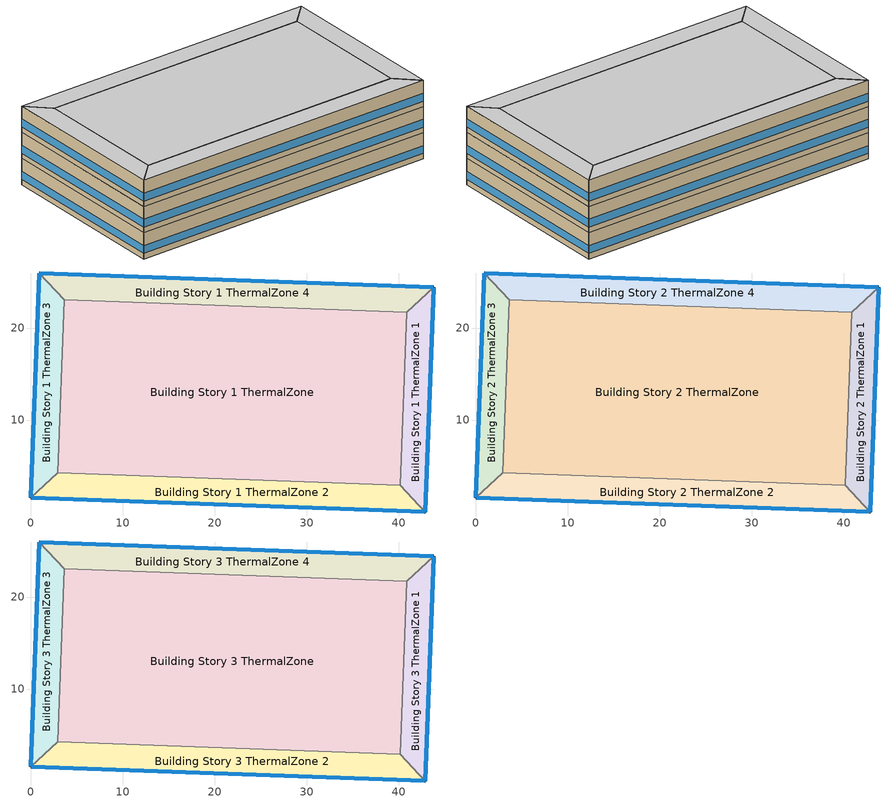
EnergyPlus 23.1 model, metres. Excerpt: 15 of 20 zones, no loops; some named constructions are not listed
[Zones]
Building Story 1 ThermalZone
 floor ground (Typical Insulated Carpeted 8in Slab Floor): 40.86,21.71 40.15,2.93 2.93,4.28 3.64,23.06 z0
 wall adiabatic (Typical Interior Wall): 40.15,2.93 40.86,21.71 3.64,23.06 2.93,4.28 40.15,2.93 z0:3.6
 ceiling adiabatic (Typical Interior Floor): 3.64,23.06 2.93,4.28 40.15,2.93 40.86,21.71 z3.6
Building Story 1 ThermalZone 1
 floor ground (Typical Insulated Carpeted 8in Slab Floor): 43.79,24.43 42.87,0 40.15,2.93 40.86,21.71 z0
 wall outside (Typical Insulated Steel Framed Exterior Wall R-12.99): 42.87,0 43.79,24.43 z0:3.6
 wall adiabatic (Typical Interior Wall): 43.79,24.43 40.86,21.71 40.15,2.93 42.87,0 z0:3.6
 window (U 0.55 SHGC 0.25): 42.87,0.03 43.79,24.41 z0.76:1.84
 ceiling adiabatic (Typical Interior Ceiling): 40.86,21.71 40.15,2.93 42.87,0 43.79,24.43 z3.6
Building Story 1 ThermalZone 2
 floor ground (Typical Insulated Carpeted 8in Slab Floor): 42.87,0 0,1.55 2.93,4.28 40.15,2.93 z0
 wall outside (Typical Insulated Steel Framed Exterior Wall R-12.99): 0,1.55 42.87,0 z0:3.6
 wall adiabatic (Typical Interior Wall): 42.87,0 40.15,2.93 2.93,4.28 0,1.55 z0:3.6
 window (U 0.55 SHGC 0.25): 0.03,1.55 42.85,0 z0.76:1.84
 ceiling adiabatic (Typical Interior Ceiling): 40.15,2.93 2.93,4.28 0,1.55 42.87,0 z3.6
Building Story 1 ThermalZone 3
 floor ground (Typical Insulated Carpeted 8in Slab Floor): 0,1.55 0.92,25.99 3.64,23.06 2.93,4.28 z0
 wall outside (Typical Insulated Steel Framed Exterior Wall R-12.99): 0.92,25.99 0,1.55 z0:3.6
 wall adiabatic (Typical Interior Wall): 0,1.55 2.93,4.28 3.64,23.06 0.92,25.99 z0:3.6
 window (U 0.55 SHGC 0.25): 0.92,25.96 0,1.58 z0.76:1.84
 ceiling adiabatic (Typical Interior Ceiling): 2.93,4.28 3.64,23.06 0.92,25.99 0,1.55 z3.6
Building Story 1 ThermalZone 4
 floor ground (Typical Insulated Carpeted 8in Slab Floor): 0.92,25.99 43.79,24.43 40.86,21.71 3.64,23.06 z0
 wall outside (Typical Insulated Steel Framed Exterior Wall R-12.99): 43.79,24.43 0.92,25.99 z0:3.6
 wall adiabatic (Typical Interior Wall): 0.92,25.99 3.64,23.06 40.86,21.71 43.79,24.43 z0:3.6
 window (U 0.55 SHGC 0.25): 43.77,24.43 0.95,25.99 z0.76:1.84
 ceiling adiabatic (Typical Interior Ceiling): 3.64,23.06 40.86,21.71 43.79,24.43 0.92,25.99 z3.6
Building Story 2 ThermalZone
 floor adiabatic (Typical Interior Floor): 40.86,21.71 40.15,2.93 2.93,4.28 3.64,23.06 z3.6
 wall adiabatic (Typical Interior Wall): 40.15,2.93 40.86,21.71 3.64,23.06 2.93,4.28 40.15,2.93 z3.6:7.2
 ceiling adiabatic (Typical Interior Ceiling): 3.64,23.06 2.93,4.28 40.15,2.93 40.86,21.71 z7.2
Building Story 2 ThermalZone 1
 floor adiabatic (Typical Interior Ceiling): 43.79,24.43 42.87,0 40.15,2.93 40.86,21.71 z3.6
 wall outside (Typical Insulated Steel Framed Exterior Wall R-12.99): 42.87,0 43.79,24.43 z3.6:7.2
 wall adiabatic (Typical Interior Wall): 43.79,24.43 40.86,21.71 40.15,2.93 42.87,0 z3.6:7.2
 window (U 0.55 SHGC 0.25): 42.87,0.03 43.79,24.41 z4.36:5.44
 ceiling adiabatic (Typical Interior Ceiling): 40.86,21.71 40.15,2.93 42.87,0 43.79,24.43 z7.2
Building Story 2 ThermalZone 2
 floor adiabatic (Typical Interior Ceiling): 42.87,0 0,1.55 2.93,4.28 40.15,2.93 z3.6
 wall outside (Typical Insulated Steel Framed Exterior Wall R-12.99): 0,1.55 42.87,0 z3.6:7.2
 wall adiabatic (Typical Interior Wall): 42.87,0 40.15,2.93 2.93,4.28 0,1.55 z3.6:7.2
 window (U 0.55 SHGC 0.25): 0.03,1.55 42.85,0 z4.36:5.44
 ceiling adiabatic (Typical Interior Ceiling): 40.15,2.93 2.93,4.28 0,1.55 42.87,0 z7.2
Building Story 2 ThermalZone 3
 floor adiabatic (Typical Interior Ceiling): 0,1.55 0.92,25.99 3.64,23.06 2.93,4.28 z3.6
 wall outside (Typical Insulated Steel Framed Exterior Wall R-12.99): 0.92,25.99 0,1.55 z3.6:7.2
 wall adiabatic (Typical Interior Wall): 0,1.55 2.93,4.28 3.64,23.06 0.92,25.99 z3.6:7.2
 window (U 0.55 SHGC 0.25): 0.92,25.96 0,1.58 z4.36:5.44
 ceiling adiabatic (Typical Interior Ceiling): 2.93,4.28 3.64,23.06 0.92,25.99 0,1.55 z7.2
Building Story 2 ThermalZone 4
 floor adiabatic (Typical Interior Ceiling): 0.92,25.99 43.79,24.43 40.86,21.71 3.64,23.06 z3.6
 wall outside (Typical Insulated Steel Framed Exterior Wall R-12.99): 43.79,24.43 0.92,25.99 z3.6:7.2
 wall adiabatic (Typical Interior Wall): 0.92,25.99 3.64,23.06 40.86,21.71 43.79,24.43 z3.6:7.2
 window (U 0.55 SHGC 0.25): 43.77,24.43 0.95,25.99 z4.36:5.44
 ceiling adiabatic (Typical Interior Ceiling): 3.64,23.06 40.86,21.71 43.79,24.43 0.92,25.99 z7.2
Building Story 3 ThermalZone
 floor adiabatic (Typical Interior Ceiling): 40.86,21.71 40.15,2.93 2.93,4.28 3.64,23.06 z7.2
 wall adiabatic (Typical Interior Wall): 40.15,2.93 40.86,21.71 3.64,23.06 2.93,4.28 40.15,2.93 z7.2:10.8
 ceiling adiabatic (Typical Interior Ceiling): 3.64,23.06 2.93,4.28 40.15,2.93 40.86,21.71 z10.8
Building Story 3 ThermalZone 1
 floor adiabatic (Typical Interior Ceiling): 43.79,24.43 42.87,0 40.15,2.93 40.86,21.71 z7.2
 wall outside (Typical Insulated Steel Framed Exterior Wall R-12.99): 42.87,0 43.79,24.43 z7.2:10.8
 wall adiabatic (Typical Interior Wall): 43.79,24.43 40.86,21.71 40.15,2.93 42.87,0 z7.2:10.8
 window (U 0.55 SHGC 0.25): 42.87,0.03 43.79,24.41 z7.96:9.04
 ceiling adiabatic (Typical Interior Ceiling): 40.86,21.71 40.15,2.93 42.87,0 43.79,24.43 z10.8
Building Story 3 ThermalZone 2
 floor adiabatic (Typical Interior Ceiling): 42.87,0 0,1.55 2.93,4.28 40.15,2.93 z7.2
 wall outside (Typical Insulated Steel Framed Exterior Wall R-12.99): 0,1.55 42.87,0 z7.2:10.8
 wall adiabatic (Typical Interior Wall): 42.87,0 40.15,2.93 2.93,4.28 0,1.55 z7.2:10.8
 window (U 0.55 SHGC 0.25): 0.03,1.55 42.85,0 z7.96:9.04
 ceiling adiabatic (Typical Interior Floor): 40.15,2.93 2.93,4.28 0,1.55 42.87,0 z10.8
Building Story 3 ThermalZone 3
 floor adiabatic (Typical Interior Ceiling): 0,1.55 0.92,25.99 3.64,23.06 2.93,4.28 z7.2
 wall outside (Typical Insulated Steel Framed Exterior Wall R-12.99): 0.92,25.99 0,1.55 z7.2:10.8
 wall adiabatic (Typical Interior Wall): 0,1.55 2.93,4.28 3.64,23.06 0.92,25.99 z7.2:10.8
 window (U 0.55 SHGC 0.25): 0.92,25.96 0,1.58 z7.96:9.04
 ceiling adiabatic (Typical Interior Floor): 2.93,4.28 3.64,23.06 0.92,25.99 0,1.55 z10.8
Building Story 3 ThermalZone 4
 floor adiabatic (Typical Interior Ceiling): 0.92,25.99 43.79,24.43 40.86,21.71 3.64,23.06 z7.2
 wall outside (Typical Insulated Steel Framed Exterior Wall R-12.99): 43.79,24.43 0.92,25.99 z7.2:10.8
 wall adiabatic (Typical Interior Wall): 0.92,25.99 3.64,23.06 40.86,21.71 43.79,24.43 z7.2:10.8
 window (U 0.55 SHGC 0.25): 43.77,24.43 0.95,25.99 z7.96:9.04
 ceiling adiabatic (Typical Interior Floor): 3.64,23.06 40.86,21.71 43.79,24.43 0.92,25.99 z10.8
[Building]
bld_5: Terrain=City
[Site:Location]
Jack Northrop Fld H_CA_USA: Latitude {deg}=41.3127; Longitude {deg}=-105.585; Time Zone {hr}=-8; Elevation {m}=21
[Site:GroundTemperature:FCfactorMethod]
18.8, 14.3, 13.6, 13.2, 13.3, 12.6, 15.3, 15.6, 17.7, 19.4, 19.7, 18.5
[Site:WaterMainsTemperature]
Calculation Method=Correlation; Annual Average Outdoor Air Temperature {C}=8.96667; Maximum Difference In Monthly Average Outdoor Air Temperatures {deltaC}=26.2
[SizingPeriod:DesignDay] Day of Month=21; Dry-Bulb Temperature Range Modifier Type=DefaultMultipliers; Humidity Condition Type=Wetbulb; Barometric Pressure {Pa}=98769; Rain Indicator=No; Snow Indicator=No; Daylight Saving Time Indicator=No; Begin Environment Reset Mode=FullResetAtBeginEnvironment
Name | Month | Day Type | Maximum Dry-Bulb Temperature {C} | Daily Dry-Bulb Temperature Range {deltaC} | Wetbulb or DewPoint at Maximum Dry-Bulb {C} | Wind Speed {m/s} | Wind Direction {deg} | Solar Model Indicator | ASHRAE Clear Sky Optical Depth for Beam Irradiance (taub) | ASHRAE Clear Sky Optical Depth for Diffuse Irradiance (taud) | Sky Clearness
Buffalo Niagara Intl Ap Ann Clg .4% Condns DB=>MWB 1 | 7 | SummerDesignDay | 30.3 | 9.3 | 21.8 | 5.7 | 240 | ASHRAETau | 0.462 | 2.001
Buffalo Niagara Intl Ap Ann Clg .4% Condns WB=>MDB 1 | 7 | SummerDesignDay | 27.8 | 9.3 | 23.8 | 5.7 | 240 | ASHRAETau | 0.462 | 2.001
Buffalo Niagara Intl Ap Ann Htg 99.6% Condns DB 1 | 1 | WinterDesignDay | -16.3 | 0 | -16.3 | 5.1 | 270 | ASHRAEClearSky |  |  | 0
[Material] Thermal Absorptance=0.9; Solar Absorptance=0.7
Name | Roughness | Thickness {m} | Conductivity {W/m-K} | Density {kg/m3} | Specific Heat {J/kg-K} | Visible Absorptance
100mm Normalweight concrete floor | MediumRough | 0.1016 | 2.31045 | 2322 | 832.557 | 0.7
25mm Stucco | Smooth | 0.0254 | 0.72 | 1856 | 840 | 0.7
5/8 in. Gypsum Board | MediumSmooth | 0.0159 | 0.16 | 800 | 1090 | 0.7
8 in. Normalweight Concrete Floor | MediumRough | 0.2032 | 2.31 | 2322 | 832 | 0.7
G01 13mm gypsum board | Smooth | 0.0127 | 0.160031 | 800.001 | 1090.73 | 0.5
[Material:NoMass] Roughness=Smooth; Thermal Absorptance=0.9; Solar Absorptance=0.7
Name | Thermal Resistance {m2-K/W} | Visible Absorptance
CP02 CARPET PAD; Typical Carpet Pad | 0.21648 | 0.8
Typical Insulation R-10.81 | 1.90342 | 0.7
[WindowMaterial:Gas]
Gap_1_W_0_0032: Gas Type=Air; Thickness {m}=0.0032
[WindowMaterial:Glazing] Optical Data Type=SpectralAverage; Infrared Transmittance at Normal Incidence=0; Back Side Infrared Hemispherical Emissivity=0.84; Conductivity {W/m-K}=1; Dirt Correction Factor for Solar and Visible Transmittance=1; Solar Diffusing=No
Name | Thickness {m} | Solar Transmittance at Normal Incidence | Front Side Solar Reflectance at Normal Incidence | Back Side Solar Reflectance at Normal Incidence | Visible Transmittance at Normal Incidence | Front Side Visible Reflectance at Normal Incidence | Back Side Visible Reflectance at Normal Incidence | Front Side Infrared Hemispherical Emissivity
Glass_2022F_LayerAvg | 0.0039 | 0.355897 | 0.394095 | 0.265645 | 0.677694 | 0.042734 | 0.05547 | 0.046
Glass_2175_LayerAvg | 0.0086 | 0.167758 | 0.217606 | 0.437978 | 0.416044 | 0.078729 | 0.10654 | 0.84
[Construction]
Typical Insulated Carpeted 8in Slab Floor: 8 in. Normalweight Concrete Floor, Typical Carpet Pad
Typical Insulated Steel Framed Exterior Wall R-12.99: 25mm Stucco, 5/8 in. Gypsum Board, Typical Insulation R-10.81, 5/8 in. Gypsum Board
Typical Interior Ceiling: CP02 CARPET PAD, 100mm Normalweight concrete floor
Typical Interior Floor: 100mm Normalweight concrete floor, CP02 CARPET PAD
Typical Interior Wall: G01 13mm gypsum board, G01 13mm gypsum board
U 0.55 SHGC 0.25: Glass_2175_LayerAvg, Gap_1_W_0_0032, Glass_2022F_LayerAvg
[Zone] Multiplier=1; Part of Total Floor Area=Yes
Building Story 1 ThermalZone; Building Story 1 ThermalZone 1; Building Story 1 ThermalZone 2; Building Story 1 ThermalZone 3; Building Story 1 ThermalZone 4; Building Story 2 ThermalZone; Building Story 2 ThermalZone 1; Building Story 2 ThermalZone 2; Building Story 2 ThermalZone 3; Building Story 2 ThermalZone 4; Building Story 3 ThermalZone; Building Story 3 ThermalZone 1; Building Story 3 ThermalZone 2; Building Story 3 ThermalZone 3; Building Story 3 ThermalZone 4
[Space]
Name | Zone | Space Type
Building Story 1 Space | Building Story 1 ThermalZone | Story Ground Blended Space Type
Building Story 1 Space 1 | Building Story 1 ThermalZone 1 | Story Ground Blended Space Type
Building Story 1 Space 2 | Building Story 1 ThermalZone 2 | Story Ground Blended Space Type
Building Story 1 Space 3 | Building Story 1 ThermalZone 3 | Story Ground Blended Space Type
Building Story 1 Space 4 | Building Story 1 ThermalZone 4 | Story Ground Blended Space Type
Building Story 2 Space | Building Story 2 ThermalZone | Story Mid Blended Space Type
Building Story 2 Space 1 | Building Story 2 ThermalZone 1 | Story Mid Blended Space Type
Building Story 2 Space 2 | Building Story 2 ThermalZone 2 | Story Mid Blended Space Type
Building Story 2 Space 3 | Building Story 2 ThermalZone 3 | Story Mid Blended Space Type
Building Story 2 Space 4 | Building Story 2 ThermalZone 4 | Story Mid Blended Space Type
Building Story 3 Space | Building Story 3 ThermalZone | Story Mid2 Blended Space Type
Building Story 3 Space 1 | Building Story 3 ThermalZone 1 | Story Mid2 Blended Space Type
Building Story 3 Space 2 | Building Story 3 ThermalZone 2 | Story Mid2 Blended Space Type
Building Story 3 Space 3 | Building Story 3 ThermalZone 3 | Story Mid2 Blended Space Type
Building Story 3 Space 4 | Building Story 3 ThermalZone 4 | Story Mid2 Blended Space Type
[InternalMass]
Name | Construction | Zone or ZoneList | Space or SpaceList | Surface Area {m2}
Building Story 1 Space Office OfficeLarge Data Center A  - Story Ground Mass; Building Story 1 Space Office OfficeLarge Data Center C  - Story Ground Mass | InteriorFurnishings 1 | Building Story 1 ThermalZone | Building Story 1 Space | 3.64017
Building Story 1 Space 2 Office OfficeLarge Data Center A  - Story Ground Mass; Building Story 1 Space 2 Office OfficeLarge Data Center C  - Story Ground Mass | InteriorFurnishings 1 | Building Story 1 ThermalZone 2 | Building Story 1 Space 2 | 0.589447
Building Story 1 Space 4 Office OfficeLarge Data Center A  - Story Ground Mass; Building Story 1 Space 4 Office OfficeLarge Data Center C  - Story Ground Mass | InteriorFurnishings 1 | Building Story 1 ThermalZone 4 | Building Story 1 Space 4 | 0.589447
Building Story 1 Space 1 Office OfficeLarge Data Center A  - Story Ground Mass; Building Story 1 Space 1 Office OfficeLarge Data Center C  - Story Ground Mass | InteriorFurnishings 1 | Building Story 1 ThermalZone 1 | Building Story 1 Space 1 | 0.31805
Building Story 1 Space 3 Office OfficeLarge Data Center A  - Story Ground Mass; Building Story 1 Space 3 Office OfficeLarge Data Center C  - Story Ground Mass | InteriorFurnishings 1 | Building Story 1 ThermalZone 3 | Building Story 1 Space 3 | 0.31805
Building Story 1 Space Office OfficeLarge Data Center B  - Story Ground Mass | InteriorFurnishings 1 | Building Story 1 ThermalZone | Building Story 1 Space | 13.7743
Building Story 1 Space 2 Office OfficeLarge Data Center B  - Story Ground Mass | InteriorFurnishings 1 | Building Story 1 ThermalZone 2 | Building Story 1 Space 2 | 2.23045
Building Story 1 Space 4 Office OfficeLarge Data Center B  - Story Ground Mass | InteriorFurnishings 1 | Building Story 1 ThermalZone 4 | Building Story 1 Space 4 | 2.23045
Building Story 1 Space 1 Office OfficeLarge Data Center B  - Story Ground Mass | InteriorFurnishings 1 | Building Story 1 ThermalZone 1 | Building Story 1 Space 1 | 1.20349
Building Story 1 Space 3 Office OfficeLarge Data Center B  - Story Ground Mass | InteriorFurnishings 1 | Building Story 1 ThermalZone 3 | Building Story 1 Space 3 | 1.20349
Building Story 1 Space Office OfficeLarge Main Data Center A  - Story Ground Mass; Building Story 1 Space Office OfficeLarge Main Data Center C  - Story Ground Mass | InteriorFurnishings 1 | Building Story 1 ThermalZone | Building Story 1 Space | 6.54457
Building Story 1 Space 2 Office OfficeLarge Main Data Center A  - Story Ground Mass; Building Story 1 Space 2 Office OfficeLarge Main Data Center C  - Story Ground Mass | InteriorFurnishings 1 | Building Story 1 ThermalZone 2 | Building Story 1 Space 2 | 1.05975
Building Story 1 Space 4 Office OfficeLarge Main Data Center A  - Story Ground Mass; Building Story 1 Space 4 Office OfficeLarge Main Data Center C  - Story Ground Mass | InteriorFurnishings 1 | Building Story 1 ThermalZone 4 | Building Story 1 Space 4 | 1.05975
Building Story 1 Space 1 Office OfficeLarge Main Data Center A  - Story Ground Mass; Building Story 1 Space 1 Office OfficeLarge Main Data Center C  - Story Ground Mass | InteriorFurnishings 1 | Building Story 1 ThermalZone 1 | Building Story 1 Space 1 | 0.571813
Building Story 1 Space 3 Office OfficeLarge Main Data Center A  - Story Ground Mass; Building Story 1 Space 3 Office OfficeLarge Main Data Center C  - Story Ground Mass | InteriorFurnishings 1 | Building Story 1 ThermalZone 3 | Building Story 1 Space 3 | 0.571813
Building Story 1 Space Office OfficeLarge Main Data Center B  - Story Ground Mass | InteriorFurnishings 1 | Building Story 1 ThermalZone | Building Story 1 Space | 24.7644
Building Story 1 Space 2 Office OfficeLarge Main Data Center B  - Story Ground Mass | InteriorFurnishings 1 | Building Story 1 ThermalZone 2 | Building Story 1 Space 2 | 4.01006
Building Story 1 Space 4 Office OfficeLarge Main Data Center B  - Story Ground Mass | InteriorFurnishings 1 | Building Story 1 ThermalZone 4 | Building Story 1 Space 4 | 4.01006
Building Story 1 Space 1 Office OfficeLarge Main Data Center B  - Story Ground Mass | InteriorFurnishings 1 | Building Story 1 ThermalZone 1 | Building Story 1 Space 1 | 2.16372
Building Story 1 Space 3 Office OfficeLarge Main Data Center B  - Story Ground Mass | InteriorFurnishings 1 | Building Story 1 ThermalZone 3 | Building Story 1 Space 3 | 2.16372
Building Story 1 Space SecondarySchool Auditorium A  - Story Ground Mass; Building Story 1 Space SecondarySchool Auditorium C  - Story Ground Mass | InteriorFurnishings 1 | Building Story 1 ThermalZone | Building Story 1 Space | 29.2763
Building Story 1 Space 2 SecondarySchool Auditorium A  - Story Ground Mass; Building Story 1 Space 2 SecondarySchool Auditorium C  - Story Ground Mass | InteriorFurnishings 1 | Building Story 1 ThermalZone 2 | Building Story 1 Space 2 | 4.74066
Building Story 1 Space 4 SecondarySchool Auditorium A  - Story Ground Mass; Building Story 1 Space 4 SecondarySchool Auditorium C  - Story Ground Mass | InteriorFurnishings 1 | Building Story 1 ThermalZone 4 | Building Story 1 Space 4 | 4.74066
Building Story 1 Space 1 SecondarySchool Auditorium A  - Story Ground Mass; Building Story 1 Space 1 SecondarySchool Auditorium C  - Story Ground Mass | InteriorFurnishings 1 | Building Story 1 ThermalZone 1 | Building Story 1 Space 1 | 2.55793
Building Story 1 Space 3 SecondarySchool Auditorium A  - Story Ground Mass; Building Story 1 Space 3 SecondarySchool Auditorium C  - Story Ground Mass | InteriorFurnishings 1 | Building Story 1 ThermalZone 3 | Building Story 1 Space 3 | 2.55793
Building Story 1 Space SecondarySchool Auditorium B  - Story Ground Mass | InteriorFurnishings 1 | Building Story 1 ThermalZone | Building Story 1 Space | 110.781
Building Story 1 Space 2 SecondarySchool Auditorium B  - Story Ground Mass | InteriorFurnishings 1 | Building Story 1 ThermalZone 2 | Building Story 1 Space 2 | 17.9385
Building Story 1 Space 4 SecondarySchool Auditorium B  - Story Ground Mass | InteriorFurnishings 1 | Building Story 1 ThermalZone 4 | Building Story 1 Space 4 | 17.9385
Building Story 1 Space 1 SecondarySchool Auditorium B  - Story Ground Mass | InteriorFurnishings 1 | Building Story 1 ThermalZone 1 | Building Story 1 Space 1 | 9.67914
Building Story 1 Space 3 SecondarySchool Auditorium B  - Story Ground Mass | InteriorFurnishings 1 | Building Story 1 ThermalZone 3 | Building Story 1 Space 3 | 9.67914
Building Story 1 Space SecondarySchool Cafeteria A  - Story Ground Mass; Building Story 1 Space SecondarySchool Cafeteria C  - Story Ground Mass | InteriorFurnishings 1 | Building Story 1 ThermalZone | Building Story 1 Space | 18.53
Building Story 1 Space 2 SecondarySchool Cafeteria A  - Story Ground Mass; Building Story 1 Space 2 SecondarySchool Cafeteria C  - Story Ground Mass | InteriorFurnishings 1 | Building Story 1 ThermalZone 2 | Building Story 1 Space 2 | 3.00054
Building Story 1 Space 4 SecondarySchool Cafeteria A  - Story Ground Mass; Building Story 1 Space 4 SecondarySchool Cafeteria C  - Story Ground Mass | InteriorFurnishings 1 | Building Story 1 ThermalZone 4 | Building Story 1 Space 4 | 3.00053
Building Story 1 Space 1 SecondarySchool Cafeteria A  - Story Ground Mass; Building Story 1 Space 1 SecondarySchool Cafeteria C  - Story Ground Mass | InteriorFurnishings 1 | Building Story 1 ThermalZone 1 | Building Story 1 Space 1 | 1.61901
Building Story 1 Space 3 SecondarySchool Cafeteria A  - Story Ground Mass; Building Story 1 Space 3 SecondarySchool Cafeteria C  - Story Ground Mass | InteriorFurnishings 1 | Building Story 1 ThermalZone 3 | Building Story 1 Space 3 | 1.61901
Building Story 1 Space SecondarySchool Cafeteria B  - Story Ground Mass | InteriorFurnishings 1 | Building Story 1 ThermalZone | Building Story 1 Space | 70.1171
Building Story 1 Space 2 SecondarySchool Cafeteria B  - Story Ground Mass | InteriorFurnishings 1 | Building Story 1 ThermalZone 2 | Building Story 1 Space 2 | 11.3539
Building Story 1 Space 4 SecondarySchool Cafeteria B  - Story Ground Mass | InteriorFurnishings 1 | Building Story 1 ThermalZone 4 | Building Story 1 Space 4 | 11.3539
Building Story 1 Space 1 SecondarySchool Cafeteria B  - Story Ground Mass | InteriorFurnishings 1 | Building Story 1 ThermalZone 1 | Building Story 1 Space 1 | 6.12628
Building Story 1 Space 3 SecondarySchool Cafeteria B  - Story Ground Mass | InteriorFurnishings 1 | Building Story 1 ThermalZone 3 | Building Story 1 Space 3 | 6.12628
Building Story 1 Space SecondarySchool ComputerRoom A  - Story Ground Mass; Building Story 1 Space SecondarySchool ComputerRoom C  - Story Ground Mass | InteriorFurnishings 1 | Building Story 1 ThermalZone | Building Story 1 Space | 28.2888
Building Story 1 Space 2 SecondarySchool ComputerRoom A  - Story Ground Mass; Building Story 1 Space 2 SecondarySchool ComputerRoom C  - Story Ground Mass | InteriorFurnishings 1 | Building Story 1 ThermalZone 2 | Building Story 1 Space 2 | 4.58075
Building Story 1 Space 4 SecondarySchool ComputerRoom A  - Story Ground Mass; Building Story 1 Space 4 SecondarySchool ComputerRoom C  - Story Ground Mass | InteriorFurnishings 1 | Building Story 1 ThermalZone 4 | Building Story 1 Space 4 | 4.58075
Building Story 1 Space 1 SecondarySchool ComputerRoom A  - Story Ground Mass; Building Story 1 Space 1 SecondarySchool ComputerRoom C  - Story Ground Mass | InteriorFurnishings 1 | Building Story 1 ThermalZone 1 | Building Story 1 Space 1 | 2.47165
Building Story 1 Space 3 SecondarySchool ComputerRoom A  - Story Ground Mass; Building Story 1 Space 3 SecondarySchool ComputerRoom C  - Story Ground Mass | InteriorFurnishings 1 | Building Story 1 ThermalZone 3 | Building Story 1 Space 3 | 2.47165
Building Story 1 Space SecondarySchool ComputerRoom B  - Story Ground Mass | InteriorFurnishings 1 | Building Story 1 ThermalZone | Building Story 1 Space | 107.044
Building Story 1 Space 2 SecondarySchool ComputerRoom B  - Story Ground Mass | InteriorFurnishings 1 | Building Story 1 ThermalZone 2 | Building Story 1 Space 2 | 17.3334
Building Story 1 Space 4 SecondarySchool ComputerRoom B  - Story Ground Mass | InteriorFurnishings 1 | Building Story 1 ThermalZone 4 | Building Story 1 Space 4 | 17.3334
Building Story 1 Space 1 SecondarySchool ComputerRoom B  - Story Ground Mass | InteriorFurnishings 1 | Building Story 1 ThermalZone 1 | Building Story 1 Space 1 | 9.35266
Building Story 1 Space 3 SecondarySchool ComputerRoom B  - Story Ground Mass | InteriorFurnishings 1 | Building Story 1 ThermalZone 3 | Building Story 1 Space 3 | 9.35266
Building Story 1 Space SecondarySchool Gym A  - Story Ground Mass; Building Story 1 Space SecondarySchool Gym C  - Story Ground Mass | InteriorFurnishings 1 | Building Story 1 ThermalZone | Building Story 1 Space | 19.8706
Building Story 1 Space 2 SecondarySchool Gym A  - Story Ground Mass; Building Story 1 Space 2 SecondarySchool Gym C  - Story Ground Mass | InteriorFurnishings 1 | Building Story 1 ThermalZone 2 | Building Story 1 Space 2 | 3.21762
Building Story 1 Space 4 SecondarySchool Gym A  - Story Ground Mass; Building Story 1 Space 4 SecondarySchool Gym C  - Story Ground Mass | InteriorFurnishings 1 | Building Story 1 ThermalZone 4 | Building Story 1 Space 4 | 3.21762
Building Story 1 Space 1 SecondarySchool Gym A  - Story Ground Mass; Building Story 1 Space 1 SecondarySchool Gym C  - Story Ground Mass | InteriorFurnishings 1 | Building Story 1 ThermalZone 1 | Building Story 1 Space 1 | 1.73614
Building Story 1 Space 3 SecondarySchool Gym A  - Story Ground Mass; Building Story 1 Space 3 SecondarySchool Gym C  - Story Ground Mass | InteriorFurnishings 1 | Building Story 1 ThermalZone 3 | Building Story 1 Space 3 | 1.73614
Building Story 1 Space SecondarySchool Gym A end_a - Story Ground Mass; Building Story 1 Space SecondarySchool Gym C end_a - Story Ground Mass | InteriorFurnishings 1 | Building Story 1 ThermalZone | Building Story 1 Space | 27.897
Building Story 1 Space 2 SecondarySchool Gym A end_a - Story Ground Mass; Building Story 1 Space 2 SecondarySchool Gym C end_a - Story Ground Mass | InteriorFurnishings 1 | Building Story 1 ThermalZone 2 | Building Story 1 Space 2 | 4.51731
Building Story 1 Space 4 SecondarySchool Gym A end_a - Story Ground Mass; Building Story 1 Space 4 SecondarySchool Gym C end_a - Story Ground Mass | InteriorFurnishings 1 | Building Story 1 ThermalZone 4 | Building Story 1 Space 4 | 4.5173
Building Story 1 Space 1 SecondarySchool Gym A end_a - Story Ground Mass; Building Story 1 Space 1 SecondarySchool Gym C end_a - Story Ground Mass | InteriorFurnishings 1 | Building Story 1 ThermalZone 1 | Building Story 1 Space 1 | 2.43742
Building Story 1 Space 3 SecondarySchool Gym A end_a - Story Ground Mass; Building Story 1 Space 3 SecondarySchool Gym C end_a - Story Ground Mass | InteriorFurnishings 1 | Building Story 1 ThermalZone 3 | Building Story 1 Space 3 | 2.43742
Building Story 1 Space SecondarySchool Gym B  - Story Ground Mass | InteriorFurnishings 1 | Building Story 1 ThermalZone | Building Story 1 Space | 75.1899
Building Story 1 Space 2 SecondarySchool Gym B  - Story Ground Mass | InteriorFurnishings 1 | Building Story 1 ThermalZone 2 | Building Story 1 Space 2 | 12.1754
Building Story 1 Space 4 SecondarySchool Gym B  - Story Ground Mass | InteriorFurnishings 1 | Building Story 1 ThermalZone 4 | Building Story 1 Space 4 | 12.1754
Building Story 1 Space 1 SecondarySchool Gym B  - Story Ground Mass | InteriorFurnishings 1 | Building Story 1 ThermalZone 1 | Building Story 1 Space 1 | 6.5695
Building Story 1 Space 3 SecondarySchool Gym B  - Story Ground Mass | InteriorFurnishings 1 | Building Story 1 ThermalZone 3 | Building Story 1 Space 3 | 6.5695
Building Story 1 Space SecondarySchool Gym B end_a - Story Ground Mass | InteriorFurnishings 1 | Building Story 1 ThermalZone | Building Story 1 Space | 105.561
Building Story 1 Space 2 SecondarySchool Gym B end_a - Story Ground Mass | InteriorFurnishings 1 | Building Story 1 ThermalZone 2 | Building Story 1 Space 2 | 17.0934
Building Story 1 Space 4 SecondarySchool Gym B end_a - Story Ground Mass | InteriorFurnishings 1 | Building Story 1 ThermalZone 4 | Building Story 1 Space 4 | 17.0933
Building Story 1 Space 1 SecondarySchool Gym B end_a - Story Ground Mass | InteriorFurnishings 1 | Building Story 1 ThermalZone 1 | Building Story 1 Space 1 | 9.22311
Building Story 1 Space 3 SecondarySchool Gym B end_a - Story Ground Mass | InteriorFurnishings 1 | Building Story 1 ThermalZone 3 | Building Story 1 Space 3 | 9.22311
Building Story 1 Space SecondarySchool Kitchen A  - Story Ground Mass; Building Story 1 Space SecondarySchool Kitchen C  - Story Ground Mass | InteriorFurnishings 1 | Building Story 1 ThermalZone | Building Story 1 Space | 6.38967
Building Story 1 Space 2 SecondarySchool Kitchen A  - Story Ground Mass; Building Story 1 Space 2 SecondarySchool Kitchen C  - Story Ground Mass | InteriorFurnishings 1 | Building Story 1 ThermalZone 2 | Building Story 1 Space 2 | 1.03467
Building Story 1 Space 4 SecondarySchool Kitchen A  - Story Ground Mass; Building Story 1 Space 4 SecondarySchool Kitchen C  - Story Ground Mass | InteriorFurnishings 1 | Building Story 1 ThermalZone 4 | Building Story 1 Space 4 | 1.03467
Building Story 1 Space 1 SecondarySchool Kitchen A  - Story Ground Mass; Building Story 1 Space 1 SecondarySchool Kitchen C  - Story Ground Mass | InteriorFurnishings 1 | Building Story 1 ThermalZone 1 | Building Story 1 Space 1 | 0.558279
Building Story 1 Space 3 SecondarySchool Kitchen A  - Story Ground Mass; Building Story 1 Space 3 SecondarySchool Kitchen C  - Story Ground Mass | InteriorFurnishings 1 | Building Story 1 ThermalZone 3 | Building Story 1 Space 3 | 0.558279
Building Story 1 Space SecondarySchool Kitchen B  - Story Ground Mass | InteriorFurnishings 1 | Building Story 1 ThermalZone | Building Story 1 Space | 24.1783
Building Story 1 Space 2 SecondarySchool Kitchen B  - Story Ground Mass | InteriorFurnishings 1 | Building Story 1 ThermalZone 2 | Building Story 1 Space 2 | 3.91515
Building Story 1 Space 4 SecondarySchool Kitchen B  - Story Ground Mass | InteriorFurnishings 1 | Building Story 1 ThermalZone 4 | Building Story 1 Space 4 | 3.91515
Building Story 1 Space 1 SecondarySchool Kitchen B  - Story Ground Mass | InteriorFurnishings 1 | Building Story 1 ThermalZone 1 | Building Story 1 Space 1 | 2.11251
Building Story 1 Space 3 SecondarySchool Kitchen B  - Story Ground Mass | InteriorFurnishings 1 | Building Story 1 ThermalZone 3 | Building Story 1 Space 3 | 2.11251
Building Story 1 Space SecondarySchool Library A  - Story Ground Mass; Building Story 1 Space SecondarySchool Library C  - Story Ground Mass | InteriorFurnishings 1 | Building Story 1 ThermalZone | Building Story 1 Space | 24.9197
Building Story 1 Space 2 SecondarySchool Library A  - Story Ground Mass; Building Story 1 Space 2 SecondarySchool Library C  - Story Ground Mass | InteriorFurnishings 1 | Building Story 1 ThermalZone 2 | Building Story 1 Space 2 | 4.0352
Building Story 1 Space 4 SecondarySchool Library A  - Story Ground Mass; Building Story 1 Space 4 SecondarySchool Library C  - Story Ground Mass | InteriorFurnishings 1 | Building Story 1 ThermalZone 4 | Building Story 1 Space 4 | 4.0352
Building Story 1 Space 1 SecondarySchool Library A  - Story Ground Mass; Building Story 1 Space 1 SecondarySchool Library C  - Story Ground Mass | InteriorFurnishings 1 | Building Story 1 ThermalZone 1 | Building Story 1 Space 1 | 2.17729
Building Story 1 Space 3 SecondarySchool Library A  - Story Ground Mass; Building Story 1 Space 3 SecondarySchool Library C  - Story Ground Mass | InteriorFurnishings 1 | Building Story 1 ThermalZone 3 | Building Story 1 Space 3 | 2.17729
Building Story 1 Space SecondarySchool Library B  - Story Ground Mass | InteriorFurnishings 1 | Building Story 1 ThermalZone | Building Story 1 Space | 94.2954
Building Story 1 Space 2 SecondarySchool Library B  - Story Ground Mass | InteriorFurnishings 1 | Building Story 1 ThermalZone 2 | Building Story 1 Space 2 | 15.2691
Building Story 1 Space 4 SecondarySchool Library B  - Story Ground Mass | InteriorFurnishings 1 | Building Story 1 ThermalZone 4 | Building Story 1 Space 4 | 15.2691
Building Story 1 Space 1 SecondarySchool Library B  - Story Ground Mass | InteriorFurnishings 1 | Building Story 1 ThermalZone 1 | Building Story 1 Space 1 | 8.23879
Building Story 1 Space 3 SecondarySchool Library B  - Story Ground Mass | InteriorFurnishings 1 | Building Story 1 ThermalZone 3 | Building Story 1 Space 3 | 8.23879
Building Story 1 Space SecondarySchool Lobby A  - Story Ground Mass; Building Story 1 Space SecondarySchool Lobby C  - Story Ground Mass; Building Story 1 Space SecondarySchool Restroom A  - Story Ground Mass; Building Story 1 Space SecondarySchool Restroom C  - Story Ground Mass | InteriorFurnishings 1 | Building Story 1 ThermalZone | Building Story 1 Space | 12.4308
Building Story 1 Space 2 SecondarySchool Lobby A  - Story Ground Mass; Building Story 1 Space 2 SecondarySchool Lobby C  - Story Ground Mass; Building Story 1 Space 2 SecondarySchool Restroom A  - Story Ground Mass; Building Story 1 Space 2 SecondarySchool Restroom C  - Story Ground Mass | InteriorFurnishings 1 | Building Story 1 ThermalZone 2 | Building Story 1 Space 2 | 2.0129
Building Story 1 Space 4 SecondarySchool Lobby A  - Story Ground Mass; Building Story 1 Space 4 SecondarySchool Lobby C  - Story Ground Mass; Building Story 1 Space 4 SecondarySchool Restroom A  - Story Ground Mass; Building Story 1 Space 4 SecondarySchool Restroom C  - Story Ground Mass | InteriorFurnishings 1 | Building Story 1 ThermalZone 4 | Building Story 1 Space 4 | 2.0129
Building Story 1 Space 1 SecondarySchool Lobby A  - Story Ground Mass; Building Story 1 Space 1 SecondarySchool Lobby C  - Story Ground Mass; Building Story 1 Space 1 SecondarySchool Restroom A  - Story Ground Mass; Building Story 1 Space 1 SecondarySchool Restroom C  - Story Ground Mass | InteriorFurnishings 1 | Building Story 1 ThermalZone 1 | Building Story 1 Space 1 | 1.08611
Building Story 1 Space 3 SecondarySchool Lobby A  - Story Ground Mass; Building Story 1 Space 3 SecondarySchool Lobby C  - Story Ground Mass; Building Story 1 Space 3 SecondarySchool Restroom A  - Story Ground Mass; Building Story 1 Space 3 SecondarySchool Restroom C  - Story Ground Mass | InteriorFurnishings 1 | Building Story 1 ThermalZone 3 | Building Story 1 Space 3 | 1.08611
Building Story 1 Space SecondarySchool Lobby B  - Story Ground Mass; Building Story 1 Space SecondarySchool Restroom B  - Story Ground Mass | InteriorFurnishings 1 | Building Story 1 ThermalZone | Building Story 1 Space | 47.0378
Building Story 1 Space 2 SecondarySchool Lobby B  - Story Ground Mass; Building Story 1 Space 2 SecondarySchool Restroom B  - Story Ground Mass | InteriorFurnishings 1 | Building Story 1 ThermalZone 2 | Building Story 1 Space 2 | 7.61675
Building Story 1 Space 4 SecondarySchool Lobby B  - Story Ground Mass; Building Story 1 Space 4 SecondarySchool Restroom B  - Story Ground Mass | InteriorFurnishings 1 | Building Story 1 ThermalZone 4 | Building Story 1 Space 4 | 7.61674
Building Story 1 Space 1 SecondarySchool Lobby B  - Story Ground Mass; Building Story 1 Space 1 SecondarySchool Restroom B  - Story Ground Mass | InteriorFurnishings 1 | Building Story 1 ThermalZone 1 | Building Story 1 Space 1 | 4.10979
Building Story 1 Space 3 SecondarySchool Lobby B  - Story Ground Mass; Building Story 1 Space 3 SecondarySchool Restroom B  - Story Ground Mass | InteriorFurnishings 1 | Building Story 1 ThermalZone 3 | Building Story 1 Space 3 | 4.10979
Building Story 1 Space SecondarySchool Mechanical A  - Story Ground Mass; Building Story 1 Space SecondarySchool Mechanical C  - Story Ground Mass | InteriorFurnishings 1 | Building Story 1 ThermalZone | Building Story 1 Space | 20.2727
Building Story 1 Space 2 SecondarySchool Mechanical A  - Story Ground Mass; Building Story 1 Space 2 SecondarySchool Mechanical C  - Story Ground Mass | InteriorFurnishings 1 | Building Story 1 ThermalZone 2 | Building Story 1 Space 2 | 3.28272
Building Story 1 Space 4 SecondarySchool Mechanical A  - Story Ground Mass; Building Story 1 Space 4 SecondarySchool Mechanical C  - Story Ground Mass | InteriorFurnishings 1 | Building Story 1 ThermalZone 4 | Building Story 1 Space 4 | 3.28272
Building Story 1 Space 1 SecondarySchool Mechanical A  - Story Ground Mass; Building Story 1 Space 1 SecondarySchool Mechanical C  - Story Ground Mass | InteriorFurnishings 1 | Building Story 1 ThermalZone 1 | Building Story 1 Space 1 | 1.77127
Building Story 1 Space 3 SecondarySchool Mechanical A  - Story Ground Mass; Building Story 1 Space 3 SecondarySchool Mechanical C  - Story Ground Mass | InteriorFurnishings 1 | Building Story 1 ThermalZone 3 | Building Story 1 Space 3 | 1.77127
Building Story 1 Space SecondarySchool Mechanical B  - Story Ground Mass | InteriorFurnishings 1 | Building Story 1 ThermalZone | Building Story 1 Space | 76.7112
Building Story 1 Space 2 SecondarySchool Mechanical B  - Story Ground Mass | InteriorFurnishings 1 | Building Story 1 ThermalZone 2 | Building Story 1 Space 2 | 12.4217
Building Story 1 Space 4 SecondarySchool Mechanical B  - Story Ground Mass | InteriorFurnishings 1 | Building Story 1 ThermalZone 4 | Building Story 1 Space 4 | 12.4217
Building Story 1 Space 1 SecondarySchool Mechanical B  - Story Ground Mass | InteriorFurnishings 1 | Building Story 1 ThermalZone 1 | Building Story 1 Space 1 | 6.70242
Building Story 1 Space 3 SecondarySchool Mechanical B  - Story Ground Mass | InteriorFurnishings 1 | Building Story 1 ThermalZone 3 | Building Story 1 Space 3 | 6.70242
Building Story 1 Space SecondarySchool Office A  - Story Ground Mass; Building Story 1 Space SecondarySchool Office C  - Story Ground Mass | InteriorFurnishings 1 | Building Story 1 ThermalZone | Building Story 1 Space | 31.5417
Building Story 1 Space 2 SecondarySchool Office A  - Story Ground Mass; Building Story 1 Space 2 SecondarySchool Office C  - Story Ground Mass | InteriorFurnishings 1 | Building Story 1 ThermalZone 2 | Building Story 1 Space 2 | 5.10749
Building Story 1 Space 4 SecondarySchool Office A  - Story Ground Mass; Building Story 1 Space 4 SecondarySchool Office C  - Story Ground Mass | InteriorFurnishings 1 | Building Story 1 ThermalZone 4 | Building Story 1 Space 4 | 5.10749
Building Story 1 Space 1 SecondarySchool Office A  - Story Ground Mass; Building Story 1 Space 1 SecondarySchool Office C  - Story Ground Mass | InteriorFurnishings 1 | Building Story 1 ThermalZone 1 | Building Story 1 Space 1 | 2.75587
Building Story 1 Space 3 SecondarySchool Office A  - Story Ground Mass; Building Story 1 Space 3 SecondarySchool Office C  - Story Ground Mass | InteriorFurnishings 1 | Building Story 1 ThermalZone 3 | Building Story 1 Space 3 | 2.75587
Building Story 1 Space SecondarySchool Office B  - Story Ground Mass | InteriorFurnishings 1 | Building Story 1 ThermalZone | Building Story 1 Space | 119.353
Building Story 1 Space 2 SecondarySchool Office B  - Story Ground Mass | InteriorFurnishings 1 | Building Story 1 ThermalZone 2 | Building Story 1 Space 2 | 19.3266
Building Story 1 Space 4 SecondarySchool Office B  - Story Ground Mass | InteriorFurnishings 1 | Building Story 1 ThermalZone 4 | Building Story 1 Space 4 | 19.3266
Building Story 1 Space 1 SecondarySchool Office B  - Story Ground Mass | InteriorFurnishings 1 | Building Story 1 ThermalZone 1 | Building Story 1 Space 1 | 10.4281
Building Story 1 Space 3 SecondarySchool Office B  - Story Ground Mass | InteriorFurnishings 1 | Building Story 1 ThermalZone 3 | Building Story 1 Space 3 | 10.4281
Building Story 1 Space Mass | InteriorFurnishings 2 | Building Story 1 ThermalZone | Building Story 1 Space | 1399.91
Building Story 1 Space 1 Mass | InteriorFurnishings 2 | Building Story 1 ThermalZone 1 | Building Story 1 Space 1 | 122.313
Building Story 1 Space 2 Mass | InteriorFurnishings 2 | Building Story 1 ThermalZone 2 | Building Story 1 Space 2 | 226.685
Building Story 1 Space 3 Mass | InteriorFurnishings 2 | Building Story 1 ThermalZone 3 | Building Story 1 Space 3 | 122.313
Building Story 1 Space 4 Mass | InteriorFurnishings 2 | Building Story 1 ThermalZone 4 | Building Story 1 Space 4 | 226.685
Building Story 2 Space SecondarySchool Classroom A  - Story Mid Mass; Building Story 2 Space SecondarySchool Classroom C  - Story Mid Mass | InteriorFurnishings 1 | Building Story 2 ThermalZone | Building Story 2 Space | 282.054
Building Story 2 Space 1 SecondarySchool Classroom A  - Story Mid Mass; Building Story 2 Space 1 SecondarySchool Classroom C  - Story Mid Mass | InteriorFurnishings 1 | Building Story 2 ThermalZone 1 | Building Story 2 Space 1 | 24.6436
Building Story 2 Space 4 SecondarySchool Classroom A  - Story Mid Mass; Building Story 2 Space 4 SecondarySchool Classroom C  - Story Mid Mass | InteriorFurnishings 1 | Building Story 2 ThermalZone 4 | Building Story 2 Space 4 | 45.6725
Building Story 2 Space 3 SecondarySchool Classroom A  - Story Mid Mass; Building Story 2 Space 3 SecondarySchool Classroom C  - Story Mid Mass | InteriorFurnishings 1 | Building Story 2 ThermalZone 3 | Building Story 2 Space 3 | 24.6436
Building Story 2 Space 2 SecondarySchool Classroom A  - Story Mid Mass; Building Story 2 Space 2 SecondarySchool Classroom C  - Story Mid Mass | InteriorFurnishings 1 | Building Story 2 ThermalZone 2 | Building Story 2 Space 2 | 45.6725
Building Story 2 Space SecondarySchool Classroom A end_a - Story Mid Mass; Building Story 2 Space SecondarySchool Classroom C end_a - Story Mid Mass | InteriorFurnishings 1 | Building Story 2 ThermalZone | Building Story 2 Space | 47.3174
Building Story 2 Space 1 SecondarySchool Classroom A end_a - Story Mid Mass; Building Story 2 Space 1 SecondarySchool Classroom C end_a - Story Mid Mass | InteriorFurnishings 1 | Building Story 2 ThermalZone 1 | Building Story 2 Space 1 | 4.13422
Building Story 2 Space 4 SecondarySchool Classroom A end_a - Story Mid Mass; Building Story 2 Space 4 SecondarySchool Classroom C end_a - Story Mid Mass | InteriorFurnishings 1 | Building Story 2 ThermalZone 4 | Building Story 2 Space 4 | 7.66202
Building Story 2 Space 3 SecondarySchool Classroom A end_a - Story Mid Mass; Building Story 2 Space 3 SecondarySchool Classroom C end_a - Story Mid Mass | InteriorFurnishings 1 | Building Story 2 ThermalZone 3 | Building Story 2 Space 3 | 4.13422
Building Story 2 Space 2 SecondarySchool Classroom A end_a - Story Mid Mass; Building Story 2 Space 2 SecondarySchool Classroom C end_a - Story Mid Mass | InteriorFurnishings 1 | Building Story 2 ThermalZone 2 | Building Story 2 Space 2 | 7.66202
Building Story 2 Space SecondarySchool Corridor B  - Story Mid Mass | InteriorFurnishings 1 | Building Story 2 ThermalZone | Building Story 2 Space | 397.713
Building Story 2 Space 1 SecondarySchool Corridor B  - Story Mid Mass | InteriorFurnishings 1 | Building Story 2 ThermalZone 1 | Building Story 2 Space 1 | 34.7491
Building Story 2 Space 4 SecondarySchool Corridor B  - Story Mid Mass | InteriorFurnishings 1 | Building Story 2 ThermalZone 4 | Building Story 2 Space 4 | 64.401
Building Story 2 Space 3 SecondarySchool Corridor B  - Story Mid Mass | InteriorFurnishings 1 | Building Story 2 ThermalZone 3 | Building Story 2 Space 3 | 34.7491
Building Story 2 Space 2 SecondarySchool Corridor B  - Story Mid Mass | InteriorFurnishings 1 | Building Story 2 ThermalZone 2 | Building Story 2 Space 2 | 64.401
Building Story 2 Space SecondarySchool Corridor B end_a - Story Mid Mass | InteriorFurnishings 1 | Building Story 2 ThermalZone | Building Story 2 Space | 66.7205
Building Story 2 Space 1 SecondarySchool Corridor B end_a - Story Mid Mass | InteriorFurnishings 1 | Building Story 2 ThermalZone 1 | Building Story 2 Space 1 | 5.82951
Building Story 2 Space 4 SecondarySchool Corridor B end_a - Story Mid Mass | InteriorFurnishings 1 | Building Story 2 ThermalZone 4 | Building Story 2 Space 4 | 10.8039
Building Story 2 Space 3 SecondarySchool Corridor B end_a - Story Mid Mass | InteriorFurnishings 1 | Building Story 2 ThermalZone 3 | Building Story 2 Space 3 | 5.82951
Building Story 2 Space 2 SecondarySchool Corridor B end_a - Story Mid Mass | InteriorFurnishings 1 | Building Story 2 ThermalZone 2 | Building Story 2 Space 2 | 10.8039
Building Story 2 Space SecondarySchool Gym A  - Story Mid Mass; Building Story 2 Space SecondarySchool Gym C  - Story Mid Mass | InteriorFurnishings 1 | Building Story 2 ThermalZone | Building Story 2 Space | 19.9481
Building Story 2 Space 1 SecondarySchool Gym A  - Story Mid Mass; Building Story 2 Space 1 SecondarySchool Gym C  - Story Mid Mass | InteriorFurnishings 1 | Building Story 2 ThermalZone 1 | Building Story 2 Space 1 | 1.74291
Building Story 2 Space 4 SecondarySchool Gym A  - Story Mid Mass; Building Story 2 Space 4 SecondarySchool Gym C  - Story Mid Mass | InteriorFurnishings 1 | Building Story 2 ThermalZone 4 | Building Story 2 Space 4 | 3.23016
Building Story 2 Space 3 SecondarySchool Gym A  - Story Mid Mass; Building Story 2 Space 3 SecondarySchool Gym C  - Story Mid Mass | InteriorFurnishings 1 | Building Story 2 ThermalZone 3 | Building Story 2 Space 3 | 1.74291
Building Story 2 Space 2 SecondarySchool Gym A  - Story Mid Mass; Building Story 2 Space 2 SecondarySchool Gym C  - Story Mid Mass | InteriorFurnishings 1 | Building Story 2 ThermalZone 2 | Building Story 2 Space 2 | 3.23016
Building Story 2 Space SecondarySchool Gym A end_b - Story Mid Mass; Building Story 2 Space SecondarySchool Gym C end_b - Story Mid Mass | InteriorFurnishings 1 | Building Story 2 ThermalZone | Building Story 2 Space | 27.897
Building Story 2 Space 1 SecondarySchool Gym A end_b - Story Mid Mass; Building Story 2 Space 1 SecondarySchool Gym C end_b - Story Mid Mass | InteriorFurnishings 1 | Building Story 2 ThermalZone 1 | Building Story 2 Space 1 | 2.43742
Building Story 2 Space 4 SecondarySchool Gym A end_b - Story Mid Mass; Building Story 2 Space 4 SecondarySchool Gym C end_b - Story Mid Mass | InteriorFurnishings 1 | Building Story 2 ThermalZone 4 | Building Story 2 Space 4 | 4.5173
Building Story 2 Space 3 SecondarySchool Gym A end_b - Story Mid Mass; Building Story 2 Space 3 SecondarySchool Gym C end_b - Story Mid Mass | InteriorFurnishings 1 | Building Story 2 ThermalZone 3 | Building Story 2 Space 3 | 2.43742
Building Story 2 Space 2 SecondarySchool Gym A end_b - Story Mid Mass; Building Story 2 Space 2 SecondarySchool Gym C end_b - Story Mid Mass | InteriorFurnishings 1 | Building Story 2 ThermalZone 2 | Building Story 2 Space 2 | 4.51731
Building Story 2 Space SecondarySchool Gym B  - Story Mid Mass | InteriorFurnishings 1 | Building Story 2 ThermalZone | Building Story 2 Space | 75.483
Building Story 2 Space 1 SecondarySchool Gym B  - Story Mid Mass | InteriorFurnishings 1 | Building Story 2 ThermalZone 1 | Building Story 2 Space 1 | 6.5951
Building Story 2 Space 4 SecondarySchool Gym B  - Story Mid Mass | InteriorFurnishings 1 | Building Story 2 ThermalZone 4 | Building Story 2 Space 4 | 12.2228
Building Story 2 Space 3 SecondarySchool Gym B  - Story Mid Mass | InteriorFurnishings 1 | Building Story 2 ThermalZone 3 | Building Story 2 Space 3 | 6.5951
Building Story 2 Space 2 SecondarySchool Gym B  - Story Mid Mass | InteriorFurnishings 1 | Building Story 2 ThermalZone 2 | Building Story 2 Space 2 | 12.2228
Building Story 2 Space SecondarySchool Gym B end_b - Story Mid Mass | InteriorFurnishings 1 | Building Story 2 ThermalZone | Building Story 2 Space | 105.561
Building Story 2 Space 1 SecondarySchool Gym B end_b - Story Mid Mass | InteriorFurnishings 1 | Building Story 2 ThermalZone 1 | Building Story 2 Space 1 | 9.22311
Building Story 2 Space 4 SecondarySchool Gym B end_b - Story Mid Mass | InteriorFurnishings 1 | Building Story 2 ThermalZone 4 | Building Story 2 Space 4 | 17.0933
Building Story 2 Space 3 SecondarySchool Gym B end_b - Story Mid Mass | InteriorFurnishings 1 | Building Story 2 ThermalZone 3 | Building Story 2 Space 3 | 9.22311
Building Story 2 Space 2 SecondarySchool Gym B end_b - Story Mid Mass | InteriorFurnishings 1 | Building Story 2 ThermalZone 2 | Building Story 2 Space 2 | 17.0934
Building Story 2 Space Mass | InteriorFurnishings 2 | Building Story 2 ThermalZone | Building Story 2 Space | 1399.91
Building Story 2 Space 1 Mass | InteriorFurnishings 2 | Building Story 2 ThermalZone 1 | Building Story 2 Space 1 | 122.313
Building Story 2 Space 2 Mass | InteriorFurnishings 2 | Building Story 2 ThermalZone 2 | Building Story 2 Space 2 | 226.685
Building Story 2 Space 3 Mass | InteriorFurnishings 2 | Building Story 2 ThermalZone 3 | Building Story 2 Space 3 | 122.313
Building Story 2 Space 4 Mass | InteriorFurnishings 2 | Building Story 2 ThermalZone 4 | Building Story 2 Space 4 | 226.685
Building Story 3 Space 3 Office WholeBuilding - Lg Office A  - Story Mid2 Mass; Building Story 3 Space 3 Office WholeBuilding - Lg Office C  - Story Mid2 Mass | InteriorFurnishings 1 | Building Story 3 ThermalZone 3 | Building Story 3 Space 3 | 9.36087
Building Story 3 Space 1 Office WholeBuilding - Lg Office A  - Story Mid2 Mass; Building Story 3 Space 1 Office WholeBuilding - Lg Office C  - Story Mid2 Mass | InteriorFurnishings 1 | Building Story 3 ThermalZone 1 | Building Story 3 Space 1 | 9.36087
Building Story 3 Space 2 Office WholeBuilding - Lg Office A  - Story Mid2 Mass; Building Story 3 Space 2 Office WholeBuilding - Lg Office C  - Story Mid2 Mass | InteriorFurnishings 1 | Building Story 3 ThermalZone 2 | Building Story 3 Space 2 | 17.3487
Building Story 3 Space 4 Office WholeBuilding - Lg Office A  - Story Mid2 Mass; Building Story 3 Space 4 Office WholeBuilding - Lg Office C  - Story Mid2 Mass | InteriorFurnishings 1 | Building Story 3 ThermalZone 4 | Building Story 3 Space 4 | 17.3487
Building Story 3 Space Office WholeBuilding - Lg Office A  - Story Mid2 Mass; Building Story 3 Space Office WholeBuilding - Lg Office C  - Story Mid2 Mass | InteriorFurnishings 1 | Building Story 3 ThermalZone | Building Story 3 Space | 107.138
Building Story 3 Space 3 Office WholeBuilding - Lg Office A end_a - Story Mid2 Mass; Building Story 3 Space 3 Office WholeBuilding - Lg Office C end_a - Story Mid2 Mass | InteriorFurnishings 1 | Building Story 3 ThermalZone 3 | Building Story 3 Space 3 | 2.43742
Building Story 3 Space 1 Office WholeBuilding - Lg Office A end_a - Story Mid2 Mass; Building Story 3 Space 1 Office WholeBuilding - Lg Office C end_a - Story Mid2 Mass | InteriorFurnishings 1 | Building Story 3 ThermalZone 1 | Building Story 3 Space 1 | 2.43742
Building Story 3 Space 2 Office WholeBuilding - Lg Office A end_a - Story Mid2 Mass; Building Story 3 Space 2 Office WholeBuilding - Lg Office C end_a - Story Mid2 Mass | InteriorFurnishings 1 | Building Story 3 ThermalZone 2 | Building Story 3 Space 2 | 4.51731
Building Story 3 Space 4 Office WholeBuilding - Lg Office A end_a - Story Mid2 Mass; Building Story 3 Space 4 Office WholeBuilding - Lg Office C end_a - Story Mid2 Mass | InteriorFurnishings 1 | Building Story 3 ThermalZone 4 | Building Story 3 Space 4 | 4.5173
Building Story 3 Space Office WholeBuilding - Lg Office A end_a - Story Mid2 Mass; Building Story 3 Space Office WholeBuilding - Lg Office C end_a - Story Mid2 Mass | InteriorFurnishings 1 | Building Story 3 ThermalZone | Building Story 3 Space | 27.897
Building Story 3 Space 3 Office WholeBuilding - Lg Office B  - Story Mid2 Mass | InteriorFurnishings 1 | Building Story 3 ThermalZone 3 | Building Story 3 Space 3 | 35.4213
Building Story 3 Space 1 Office WholeBuilding - Lg Office B  - Story Mid2 Mass | InteriorFurnishings 1 | Building Story 3 ThermalZone 1 | Building Story 3 Space 1 | 35.4213
Building Story 3 Space 2 Office WholeBuilding - Lg Office B  - Story Mid2 Mass | InteriorFurnishings 1 | Building Story 3 ThermalZone 2 | Building Story 3 Space 2 | 65.6468
Building Story 3 Space 4 Office WholeBuilding - Lg Office B  - Story Mid2 Mass | InteriorFurnishings 1 | Building Story 3 ThermalZone 4 | Building Story 3 Space 4 | 65.6468
Building Story 3 Space Office WholeBuilding - Lg Office B  - Story Mid2 Mass | InteriorFurnishings 1 | Building Story 3 ThermalZone | Building Story 3 Space | 405.407
Building Story 3 Space 3 Office WholeBuilding - Lg Office B end_a - Story Mid2 Mass | InteriorFurnishings 1 | Building Story 3 ThermalZone 3 | Building Story 3 Space 3 | 9.22311
Building Story 3 Space 1 Office WholeBuilding - Lg Office B end_a - Story Mid2 Mass | InteriorFurnishings 1 | Building Story 3 ThermalZone 1 | Building Story 3 Space 1 | 9.22311
Building Story 3 Space 2 Office WholeBuilding - Lg Office B end_a - Story Mid2 Mass | InteriorFurnishings 1 | Building Story 3 ThermalZone 2 | Building Story 3 Space 2 | 17.0934
Building Story 3 Space 4 Office WholeBuilding - Lg Office B end_a - Story Mid2 Mass | InteriorFurnishings 1 | Building Story 3 ThermalZone 4 | Building Story 3 Space 4 | 17.0933
Building Story 3 Space Office WholeBuilding - Lg Office B end_a - Story Mid2 Mass | InteriorFurnishings 1 | Building Story 3 ThermalZone | Building Story 3 Space | 105.561
Building Story 3 Space 3 SecondarySchool Classroom A  - Story Mid2 Mass; Building Story 3 Space 3 SecondarySchool Classroom C  - Story Mid2 Mass | InteriorFurnishings 1 | Building Story 3 ThermalZone 3 | Building Story 3 Space 3 | 11.7224
Building Story 3 Space 1 SecondarySchool Classroom A  - Story Mid2 Mass; Building Story 3 Space 1 SecondarySchool Classroom C  - Story Mid2 Mass | InteriorFurnishings 1 | Building Story 3 ThermalZone 1 | Building Story 3 Space 1 | 11.7224
Building Story 3 Space 2 SecondarySchool Classroom A  - Story Mid2 Mass; Building Story 3 Space 2 SecondarySchool Classroom C  - Story Mid2 Mass | InteriorFurnishings 1 | Building Story 3 ThermalZone 2 | Building Story 3 Space 2 | 21.7254
Building Story 3 Space 4 SecondarySchool Classroom A  - Story Mid2 Mass; Building Story 3 Space 4 SecondarySchool Classroom C  - Story Mid2 Mass | InteriorFurnishings 1 | Building Story 3 ThermalZone 4 | Building Story 3 Space 4 | 21.7254
Building Story 3 Space SecondarySchool Classroom A  - Story Mid2 Mass; Building Story 3 Space SecondarySchool Classroom C  - Story Mid2 Mass | InteriorFurnishings 1 | Building Story 3 ThermalZone | Building Story 3 Space | 134.167
Building Story 3 Space 3 SecondarySchool Classroom A end_b - Story Mid2 Mass; Building Story 3 Space 3 SecondarySchool Classroom C end_b - Story Mid2 Mass | InteriorFurnishings 1 | Building Story 3 ThermalZone 3 | Building Story 3 Space 3 | 4.13422
Building Story 3 Space 1 SecondarySchool Classroom A end_b - Story Mid2 Mass; Building Story 3 Space 1 SecondarySchool Classroom C end_b - Story Mid2 Mass | InteriorFurnishings 1 | Building Story 3 ThermalZone 1 | Building Story 3 Space 1 | 4.13422
Building Story 3 Space 2 SecondarySchool Classroom A end_b - Story Mid2 Mass; Building Story 3 Space 2 SecondarySchool Classroom C end_b - Story Mid2 Mass | InteriorFurnishings 1 | Building Story 3 ThermalZone 2 | Building Story 3 Space 2 | 7.66202
Building Story 3 Space 4 SecondarySchool Classroom A end_b - Story Mid2 Mass; Building Story 3 Space 4 SecondarySchool Classroom C end_b - Story Mid2 Mass | InteriorFurnishings 1 | Building Story 3 ThermalZone 4 | Building Story 3 Space 4 | 7.66202
Building Story 3 Space SecondarySchool Classroom A end_b - Story Mid2 Mass; Building Story 3 Space SecondarySchool Classroom C end_b - Story Mid2 Mass | InteriorFurnishings 1 | Building Story 3 ThermalZone | Building Story 3 Space | 47.3174
Building Story 3 Space 3 SecondarySchool Corridor B  - Story Mid2 Mass | InteriorFurnishings 1 | Building Story 3 ThermalZone 3 | Building Story 3 Space 3 | 16.5294
Building Story 3 Space 1 SecondarySchool Corridor B  - Story Mid2 Mass | InteriorFurnishings 1 | Building Story 3 ThermalZone 1 | Building Story 3 Space 1 | 16.5294
Building Story 3 Space 2 SecondarySchool Corridor B  - Story Mid2 Mass | InteriorFurnishings 1 | Building Story 3 ThermalZone 2 | Building Story 3 Space 2 | 30.6342
Building Story 3 Space 4 SecondarySchool Corridor B  - Story Mid2 Mass | InteriorFurnishings 1 | Building Story 3 ThermalZone 4 | Building Story 3 Space 4 | 30.6342
Building Story 3 Space SecondarySchool Corridor B  - Story Mid2 Mass | InteriorFurnishings 1 | Building Story 3 ThermalZone | Building Story 3 Space | 189.184
Building Story 3 Space 3 SecondarySchool Corridor B end_b - Story Mid2 Mass | InteriorFurnishings 1 | Building Story 3 ThermalZone 3 | Building Story 3 Space 3 | 5.82951
Building Story 3 Space 1 SecondarySchool Corridor B end_b - Story Mid2 Mass | InteriorFurnishings 1 | Building Story 3 ThermalZone 1 | Building Story 3 Space 1 | 5.82951
Building Story 3 Space 2 SecondarySchool Corridor B end_b - Story Mid2 Mass | InteriorFurnishings 1 | Building Story 3 ThermalZone 2 | Building Story 3 Space 2 | 10.8039
Building Story 3 Space 4 SecondarySchool Corridor B end_b - Story Mid2 Mass | InteriorFurnishings 1 | Building Story 3 ThermalZone 4 | Building Story 3 Space 4 | 10.8039
Building Story 3 Space SecondarySchool Corridor B end_b - Story Mid2 Mass | InteriorFurnishings 1 | Building Story 3 ThermalZone | Building Story 3 Space | 66.7205
Building Story 3 Space Mass | InteriorFurnishings 2 | Building Story 3 ThermalZone | Building Story 3 Space | 1399.91
